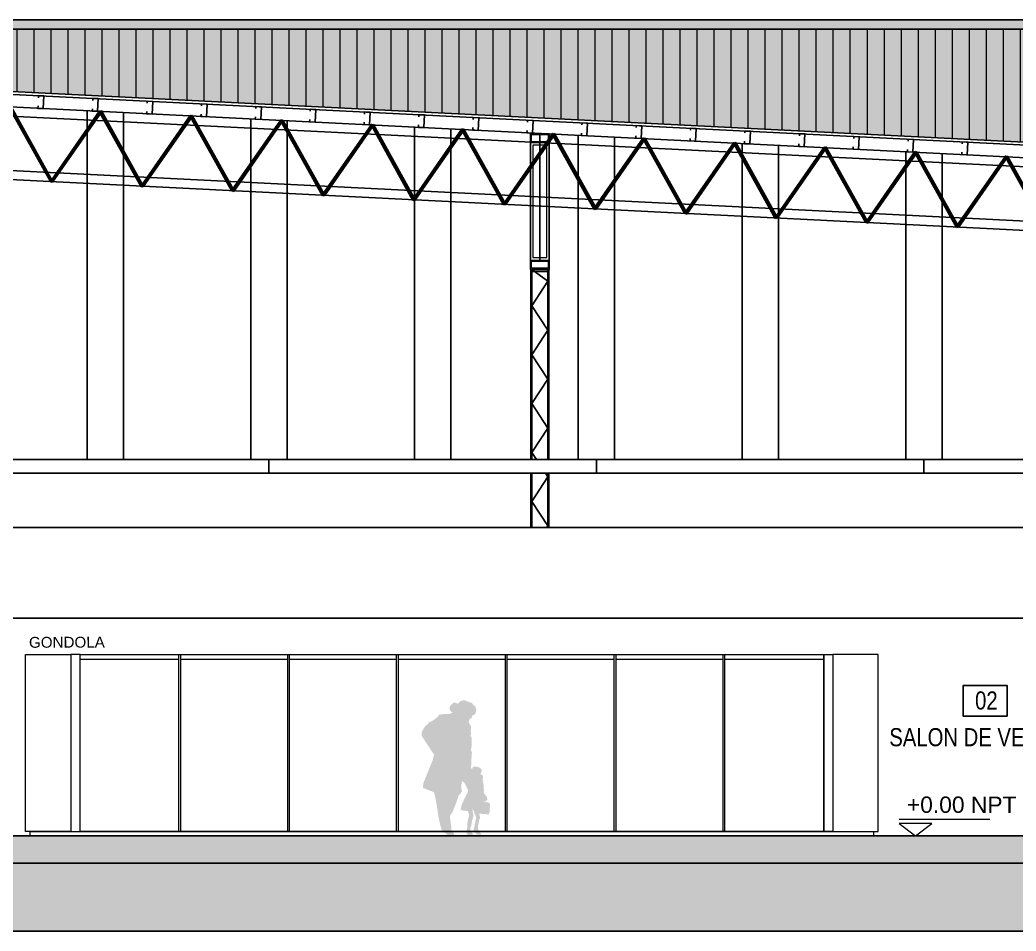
# Model space of a CAD drawing. Header units: inches. Extents: x -309 to 190, y -1585 to -1350.
# Drawn here: x -54.21 to -43.23, y -1467.56 to -1457.51 of the extents above; entities that cross this region are included whole.
import ezdxf
from ezdxf.enums import TextEntityAlignment as Align

# ---------------------------------------------------------------- set-up
doc = ezdxf.new("R2010")
doc.units = ezdxf.units.IN
doc.header["$MEASUREMENT"] = 0
doc.linetypes.add('HIDDEN', pattern=[0.375, 0.25, -0.125])
doc.layers.get('0').update_dxf_attribs({"color": 9, "linetype": 'CONTINUOUS'})
for name, color, linetype in [('0.50', 9, 'CONTINUOUS'), ('01', 9, 'CONTINUOUS'), ('10-TEXTO', 9, 'CONTINUOUS'), ('11-LOCALES', 9, 'CONTINUOUS'), ('CARP', 9, 'CONTINUOUS'), ('color gris', 9, 'CONTINUOUS'), ('condensador', 9, 'HIDDEN'), ('esca', 9, 'CONTINUOUS'), ('MUROS obra nueva', 9, 'CONTINUOUS'), ('vista 252', 9, 'CONTINUOUS')]:
    doc.layers.add(name, color=color, linetype=linetype)
for name, color, linetype, lineweight in [('color +', 9, 'CONTINUOUS', 18), ('cotas', 9, 'CONTINUOUS', 15), ('LOGO SOMBRA', 9, 'CONTINUOUS', 18), ('PERSONAS', 9, 'CONTINUOUS', 0)]:
    doc.layers.add(name, color=color, linetype=linetype, lineweight=lineweight)
doc.styles.add('COTAS', font='arial.ttf')
doc.styles.add('ROMANS', font='arial.ttf')

# ---------------------------------------------------------------- blocks, each defined once
blk = doc.blocks.new('NLOCAL')
blk.add_lwpolyline([(-0.304, 0), (0.304, 0), (0.304, 0.419), (-0.304, 0.419)], close=True)
at = {"style": 'ROMANS', "width": 0.8, "flags": 1}
blk.add_attdef('SECTOR', text='', height=0.25, dxfattribs=at).set_placement((-0.006, 0.634), align=Align.MIDDLE)
at = {"style": 'ROMANS', "width": 0.8}
for tag, p in [('NUMERO', (0.006, 0.206)), ('DENOMINACION', (0.018, -0.291))]:
    blk.add_attdef(tag, text='', height=0.25, dxfattribs=at).set_placement(p, align=Align.MIDDLE)
blk = doc.blocks.new('esc')
at = {"color": 2}
for points in [[(-565.725, -395.3055), (-565.565, -395.3055), (-565.565, -395.3855), (-565.725, -395.3855)], [(-565.715, -395.3155), (-565.575, -395.3155), (-565.575, -395.3755), (-565.715, -395.3755)], [(-565.725, -396.3738), (-565.565, -396.3738), (-565.565, -396.4538), (-565.725, -396.4538)], [(-565.715, -396.3838), (-565.575, -396.3838), (-565.575, -396.4438), (-565.715, -396.4438)]]:
    blk.add_lwpolyline(points, close=True, dxfattribs=at)
at = {"color": 7}
blk.add_lwpolyline([(-565.705, -396.3538), (-565.585, -396.3538), (-565.585, -395.4055), (-565.705, -395.4055)], close=True, dxfattribs=at)
at = {"layer": '01'}
for points in [[(-565.725, -396.3738), (-565.725, -395.3855)], [(-565.565, -396.3738), (-565.565, -395.3855)]]:
    blk.add_lwpolyline(points, dxfattribs=at)

msp = doc.modelspace()

# ---------------------------------------------------------------- hatches: boundary and pattern name
at = {"layer": '0.50'}
h = msp.add_hatch(dxfattribs=at)
h.set_pattern_fill('ANSI36', color=256, scale=0.4)
h.set_pattern_definition([(45, (-11.09405, -61.804015), (0.0265165043, 0.0972271824), [0.125, -0.025, 0, -0.025])])
h.paths.add_polyline_path([(-10.82, -1466.759, 0.005138), (-18.277, -1466.759), (-18.277, -1466.659), (-22.277, -1466.659), (-22.277, -1466.809), (-66.397, -1466.809), (-66.397, -1466.659), (-70.377, -1466.659), (-70.377, -1466.759, 0.010964), (-78.397, -1466.755), (-78.397, -1467.559), (-10.82, -1467.559)])
at = {"layer": 'color +'}
h = msp.add_hatch(dxfattribs=at)
h.set_pattern_fill('LINE', color=256, scale=1.5, angle=450)
h.set_pattern_definition([(90, (114.13351, -236.98674), (-0.1875, 4e-16), [])])
h.paths.add_polyline_path([(-22.827, -1457.609), (-66.167, -1457.609), (-66.167, -1457.706), (-63.08, -1457.861), (-25.953, -1459.717), (-25.953, -1461.074), (-22.827, -1461.074)])
at = {"layer": 'color gris'}
msp.add_hatch(color=256, dxfattribs=at).paths.add_polyline_path([(-22.277, -1466.509), (-66.397, -1466.509), (-66.397, -1466.659), (-66.397, -1466.809), (-22.277, -1466.809)])
at = {"layer": 'esca'}
h = msp.add_hatch(color=256, dxfattribs=at)
h.dxf.hatch_style = 1
h.paths.add_polyline_path([(-22.827, -1457.509), (-66.167, -1457.509), (-66.167, -1457.706), (-63.08, -1457.861), (-25.953, -1459.717), (-25.952, -1461.175), (-22.827, -1461.274)])
at = {"layer": 'PERSONAS', "lineweight": 0, "ltscale": 0.05}
msp.add_hatch(color=256, dxfattribs=at).paths.add_polyline_path([(-49.23, -1465.624), (-49.229, -1465.605), (-49.225, -1465.601), (-49.228, -1465.583), (-49.233, -1465.572), (-49.235, -1465.562), (-49.235, -1465.553), (-49.233, -1465.533), (-49.229, -1465.515), (-49.228, -1465.434), (-49.232, -1465.418), (-49.25, -1465.405), (-49.243, -1465.4), (-49.237, -1465.394), (-49.235, -1465.383), (-49.235, -1465.372), (-49.241, -1465.337), (-49.235, -1465.342), (-49.235, -1465.338), (-49.237, -1465.331), (-49.236, -1465.32), (-49.236, -1465.31), (-49.239, -1465.295), (-49.265, -1465.252), (-49.259, -1465.25), (-49.259, -1465.245), (-49.257, -1465.239), (-49.254, -1465.229), (-49.252, -1465.22), (-49.244, -1465.214), (-49.238, -1465.213), (-49.233, -1465.21), (-49.228, -1465.202), (-49.224, -1465.192), (-49.22, -1465.178), (-49.217, -1465.168), (-49.216, -1465.178), (-49.214, -1465.182), (-49.209, -1465.178), (-49.2, -1465.17), (-49.191, -1465.164), (-49.186, -1465.156), (-49.183, -1465.138), (-49.178, -1465.121), (-49.181, -1465.107), (-49.184, -1465.09), (-49.196, -1465.075), (-49.207, -1465.068), (-49.218, -1465.054), (-49.231, -1465.041), (-49.245, -1465.037), (-49.267, -1465.03), (-49.282, -1465.023), (-49.29, -1465.019), (-49.303, -1465.013), (-49.315, -1465.014), (-49.333, -1465.017), (-49.343, -1465.019), (-49.356, -1465.026), (-49.368, -1465.036), (-49.375, -1465.043), (-49.378, -1465.047), (-49.384, -1465.059), (-49.384, -1465.062), (-49.386, -1465.05), (-49.393, -1465.045), (-49.4, -1465.04), (-49.415, -1465.037), (-49.424, -1465.039), (-49.437, -1465.047), (-49.452, -1465.062), (-49.462, -1465.074), (-49.471, -1465.087), (-49.473, -1465.094), (-49.473, -1465.105), (-49.469, -1465.119), (-49.46, -1465.133), (-49.451, -1465.142), (-49.436, -1465.147), (-49.439, -1465.147), (-49.453, -1465.155), (-49.465, -1465.16), (-49.474, -1465.163), (-49.506, -1465.164), (-49.547, -1465.166), (-49.56, -1465.171), (-49.563, -1465.174), (-49.575, -1465.167), (-49.582, -1465.168), (-49.603, -1465.195), (-49.63, -1465.217), (-49.666, -1465.243), (-49.701, -1465.256), (-49.713, -1465.277), (-49.733, -1465.29), (-49.758, -1465.323), (-49.764, -1465.336), (-49.774, -1465.353), (-49.777, -1465.363), (-49.779, -1465.373), (-49.782, -1465.403), (-49.657, -1465.594), (-49.643, -1465.611), (-49.658, -1465.672), (-49.683, -1465.732), (-49.713, -1465.807), (-49.745, -1465.885), (-49.761, -1465.926), (-49.767, -1465.969), (-49.764, -1465.98), (-49.75, -1465.985), (-49.666, -1466.019), (-49.643, -1466.027), (-49.626, -1466.104), (-49.607, -1466.214), (-49.592, -1466.319), (-49.573, -1466.398), (-49.557, -1466.45), (-49.551, -1466.45), (-49.547, -1466.458), (-49.539, -1466.468), (-49.533, -1466.473), (-49.518, -1466.478), (-49.506, -1466.488), (-49.495, -1466.499), (-49.485, -1466.504), (-49.471, -1466.51), (-49.459, -1466.516), (-49.417, -1466.505), (-49.424, -1466.491), (-49.427, -1466.477), (-49.435, -1466.465), (-49.448, -1466.451), (-49.457, -1466.442), (-49.453, -1466.441), (-49.454, -1466.431), (-49.452, -1466.422), (-49.47, -1466.292), (-49.437, -1466.24), (-49.418, -1466.19), (-49.398, -1466.141), (-49.37, -1466.057), (-49.354, -1466.049), (-49.351, -1466.042), (-49.337, -1466.015), (-49.344, -1465.974), (-49.34, -1465.928), (-49.336, -1465.904), (-49.306, -1465.926), (-49.271, -1466), (-49.269, -1466.016), (-49.273, -1466.034), (-49.286, -1466.052), (-49.304, -1466.09), (-49.338, -1466.165), (-49.349, -1466.209), (-49.35, -1466.217), (-49.345, -1466.223), (-49.325, -1466.229), (-49.305, -1466.232), (-49.271, -1466.233), (-49.262, -1466.26), (-49.258, -1466.27), (-49.257, -1466.285), (-49.262, -1466.299), (-49.268, -1466.323), (-49.273, -1466.347), (-49.277, -1466.369), (-49.279, -1466.384), (-49.278, -1466.393), (-49.277, -1466.399), (-49.278, -1466.402), (-49.278, -1466.412), (-49.279, -1466.431), (-49.281, -1466.44), (-49.282, -1466.443), (-49.288, -1466.446), (-49.291, -1466.456), (-49.29, -1466.465), (-49.285, -1466.472), (-49.278, -1466.488), (-49.273, -1466.5), (-49.27, -1466.507), (-49.256, -1466.509), (-49.223, -1466.516), (-49.221, -1466.516), (-49.218, -1466.515), (-49.214, -1466.509), (-49.214, -1466.497), (-49.219, -1466.487), (-49.227, -1466.472), (-49.232, -1466.46), (-49.238, -1466.447), (-49.241, -1466.442), (-49.244, -1466.434), (-49.244, -1466.422), (-49.241, -1466.413), (-49.237, -1466.406), (-49.232, -1466.391), (-49.232, -1466.384), (-49.229, -1466.367), (-49.228, -1466.354), (-49.223, -1466.335), (-49.221, -1466.328), (-49.216, -1466.318), (-49.214, -1466.314), (-49.215, -1466.304), (-49.211, -1466.296), (-49.209, -1466.289), (-49.209, -1466.282), (-49.211, -1466.274), (-49.212, -1466.267), (-49.217, -1466.246), (-49.221, -1466.216), (-49.206, -1466.228), (-49.204, -1466.244), (-49.199, -1466.259), (-49.192, -1466.274), (-49.186, -1466.287), (-49.182, -1466.298), (-49.179, -1466.31), (-49.182, -1466.322), (-49.186, -1466.335), (-49.188, -1466.352), (-49.192, -1466.369), (-49.195, -1466.381), (-49.196, -1466.394), (-49.198, -1466.403), (-49.203, -1466.42), (-49.206, -1466.432), (-49.206, -1466.44), (-49.206, -1466.447), (-49.207, -1466.453), (-49.203, -1466.456), (-49.197, -1466.46), (-49.192, -1466.467), (-49.184, -1466.477), (-49.178, -1466.487), (-49.172, -1466.492), (-49.164, -1466.494), (-49.154, -1466.494), (-49.143, -1466.496), (-49.135, -1466.496), (-49.128, -1466.495), (-49.126, -1466.491), (-49.127, -1466.485), (-49.134, -1466.475), (-49.141, -1466.463), (-49.144, -1466.46), (-49.154, -1466.444), (-49.161, -1466.429), (-49.161, -1466.421), (-49.161, -1466.409), (-49.16, -1466.399), (-49.154, -1466.377), (-49.15, -1466.354), (-49.146, -1466.339), (-49.144, -1466.324), (-49.137, -1466.318), (-49.136, -1466.314), (-49.137, -1466.304), (-49.14, -1466.29), (-49.147, -1466.263), (-49.114, -1466.266), (-49.096, -1466.268), (-49.073, -1466.267), (-49.044, -1466.277), (-49.036, -1466.255), (-49.033, -1466.255), (-49.032, -1466.249), (-49.031, -1466.225), (-49.031, -1466.202), (-49.029, -1466.19), (-49.027, -1466.156), (-49.038, -1466.142), (-49.07, -1466.137), (-49.099, -1466.136), (-49.099, -1466.13), (-49.097, -1466.128), (-49.094, -1466.125), (-49.087, -1466.13), (-49.081, -1466.129), (-49.07, -1466.125), (-49.064, -1466.116), (-49.059, -1466.112), (-49.056, -1466.113), (-49.052, -1466.112), (-49.058, -1466.102), (-49.059, -1466.092), (-49.062, -1466.081), (-49.059, -1466.08), (-49.064, -1466.076), (-49.076, -1466.063), (-49.081, -1466.052), (-49.091, -1466.042), (-49.097, -1466.028), (-49.095, -1466.019), (-49.092, -1466.005), (-49.096, -1465.994), (-49.099, -1465.988), (-49.096, -1465.976), (-49.095, -1465.956), (-49.096, -1465.951), (-49.104, -1465.913), (-49.11, -1465.901), (-49.098, -1465.903), (-49.096, -1465.899), (-49.105, -1465.896), (-49.111, -1465.888), (-49.107, -1465.878), (-49.103, -1465.872), (-49.104, -1465.858), (-49.104, -1465.852), (-49.108, -1465.843), (-49.117, -1465.836), (-49.128, -1465.827), (-49.133, -1465.82), (-49.124, -1465.811), (-49.122, -1465.808), (-49.121, -1465.8), (-49.119, -1465.793), (-49.119, -1465.783), (-49.123, -1465.773), (-49.13, -1465.763), (-49.141, -1465.756), (-49.157, -1465.75), (-49.172, -1465.746), (-49.186, -1465.744), (-49.196, -1465.743), (-49.21, -1465.748), (-49.216, -1465.758), (-49.223, -1465.751), (-49.221, -1465.757), (-49.219, -1465.765), (-49.226, -1465.766), (-49.225, -1465.767), (-49.236, -1465.765)])

# ---------------------------------------------------------------- linework, layer by layer
msp.add_line((-66.347, -1457.867), (-41.09, -1459.13))
for points in [[(-66.347, -1457.727), (-25.983, -1459.746), (-25.983, -1461.074), (-25.953, -1461.074), (-25.953, -1459.717), (-66.347, -1457.697)], [(-54.006, -1458.367), (-54.005, -1458.344), (-53.945, -1458.347), (-53.952, -1458.487), (-54.012, -1458.484), (-54.01, -1458.458)], [(-53.407, -1458.397), (-53.406, -1458.374), (-53.346, -1458.377), (-53.353, -1458.517), (-53.413, -1458.514), (-53.411, -1458.488)], [(-52.807, -1458.427), (-52.806, -1458.404), (-52.746, -1458.407), (-52.753, -1458.547), (-52.813, -1458.544), (-52.812, -1458.518)], [(-52.208, -1458.457), (-52.207, -1458.434), (-52.147, -1458.437), (-52.154, -1458.577), (-52.214, -1458.574), (-52.213, -1458.547)], [(-51.609, -1458.487), (-51.608, -1458.464), (-51.548, -1458.467), (-51.555, -1458.607), (-51.615, -1458.604), (-51.613, -1458.577)], [(-51.01, -1458.517), (-51.009, -1458.494), (-50.949, -1458.497), (-50.956, -1458.637), (-51.016, -1458.634), (-51.014, -1458.607)], [(-50.41, -1458.547), (-50.409, -1458.524), (-50.349, -1458.527), (-50.356, -1458.667), (-50.416, -1458.664), (-50.415, -1458.637)], [(-49.811, -1458.577), (-49.81, -1458.554), (-49.75, -1458.557), (-49.757, -1458.697), (-49.817, -1458.694), (-49.816, -1458.667)], [(-49.212, -1458.607), (-49.211, -1458.584), (-49.151, -1458.587), (-49.158, -1458.727), (-49.218, -1458.724), (-49.216, -1458.697)], [(-48.613, -1458.636), (-48.612, -1458.614), (-48.552, -1458.617), (-48.559, -1458.757), (-48.619, -1458.754), (-48.617, -1458.727)], [(-48.013, -1458.666), (-48.012, -1458.644), (-47.952, -1458.647), (-47.959, -1458.787), (-48.019, -1458.784), (-48.018, -1458.757)], [(-47.414, -1458.696), (-47.413, -1458.674), (-47.353, -1458.677), (-47.36, -1458.817), (-47.42, -1458.814), (-47.419, -1458.787)], [(-46.815, -1458.726), (-46.814, -1458.704), (-46.754, -1458.707), (-46.761, -1458.847), (-46.821, -1458.844), (-46.819, -1458.817)], [(-46.216, -1458.756), (-46.215, -1458.734), (-46.155, -1458.737), (-46.162, -1458.877), (-46.222, -1458.874), (-46.22, -1458.847)], [(-45.616, -1458.786), (-45.615, -1458.764), (-45.555, -1458.767), (-45.562, -1458.907), (-45.622, -1458.904), (-45.621, -1458.877)], [(-45.017, -1458.816), (-45.016, -1458.794), (-44.956, -1458.797), (-44.963, -1458.937), (-45.023, -1458.934), (-45.022, -1458.907)], [(-44.418, -1458.846), (-44.417, -1458.824), (-44.357, -1458.827), (-44.364, -1458.967), (-44.424, -1458.964), (-44.422, -1458.937)], [(-43.819, -1458.876), (-43.818, -1458.854), (-43.758, -1458.857), (-43.765, -1458.997), (-43.825, -1458.994), (-43.823, -1458.967)], [(-10.82, -1466.759), (-10.82, -1466.759), (-10.82, -1467.559), (-78.397, -1467.559), (-78.397, -1466.755)], [(-70.377, -1466.759), (-70.377, -1466.659), (-66.397, -1466.659), (-66.397, -1466.809), (-22.277, -1466.809), (-22.277, -1466.659), (-18.277, -1466.659)]]:
    msp.add_lwpolyline(points)
at = {"layer": 'CARP'}
for p, q in [((-48.577, -1460.262), (-48.577, -1462.359)), ((-48.566, -1460.262), (-48.566, -1462.359)), ((-48.388, -1460.262), (-48.388, -1462.359)), ((-48.377, -1460.262), (-48.377, -1462.359)), ((-48.577, -1462.509), (-48.577, -1463.109)), ((-48.566, -1462.509), (-48.566, -1463.109)), ((-48.388, -1462.509), (-48.388, -1463.109)), ((-48.377, -1462.509), (-48.377, -1463.109)), ((-65.437, -1463.109), (-31.477, -1463.109)), ((-65.437, -1464.109), (-31.477, -1464.109))]:
    msp.add_line(p, q, dxfattribs=at)
for points in [[(-48.377, -1460.262), (-48.577, -1460.262)], [(-48.388, -1460.392), (-48.566, -1460.262)], [(-48.577, -1460.282), (-48.377, -1460.282)], [(-48.388, -1460.392), (-48.566, -1460.661)], [(-48.388, -1460.931), (-48.566, -1460.661)], [(-48.388, -1460.931), (-48.566, -1461.201)], [(-48.388, -1461.47), (-48.566, -1461.201)], [(-48.388, -1461.47), (-48.566, -1461.74)], [(-48.388, -1462.01), (-48.566, -1461.74)], [(-48.388, -1462.01), (-48.566, -1462.279)], [(-48.513, -1462.359), (-48.566, -1462.279)], [(-48.388, -1462.549), (-48.566, -1462.819)], [(-48.388, -1462.549), (-48.415, -1462.509)], [(-48.388, -1463.088), (-48.566, -1462.819)], [(-48.388, -1463.088), (-48.402, -1463.109)]]:
    msp.add_lwpolyline(points, dxfattribs=at)
at = {"layer": 'condensador', "linetype": 'ByBlock'}
for p, q in [((-22.827, -1457.509), (-66.167, -1457.509)), ((-22.827, -1457.609), (-66.167, -1457.609)), ((-66.347, -1457.968), (-26.123, -1459.979)), ((-54.319, -1458.469), (-53.86, -1459.293)), ((-53.321, -1458.519), (-53.86, -1459.293)), ((-53.321, -1458.519), (-52.861, -1459.343)), ((-66.347, -1458.568), (-26.123, -1460.58)), ((-52.322, -1458.569), (-52.861, -1459.343)), ((-52.322, -1458.569), (-51.862, -1459.393)), ((-51.323, -1458.619), (-51.862, -1459.393)), ((-51.323, -1458.619), (-50.864, -1459.443)), ((-66.117, -1458.68), (-26.123, -1460.68)), ((-50.324, -1458.669), (-50.864, -1459.443)), ((-50.324, -1458.669), (-49.865, -1459.493)), ((-49.326, -1458.719), (-49.865, -1459.493)), ((-49.326, -1458.719), (-48.866, -1459.543)), ((-48.327, -1458.768), (-48.866, -1459.543)), ((-48.327, -1458.768), (-47.867, -1459.592)), ((-47.328, -1458.818), (-47.867, -1459.592)), ((-47.328, -1458.818), (-46.869, -1459.642)), ((-46.329, -1458.868), (-46.869, -1459.642)), ((-46.329, -1458.868), (-45.87, -1459.692)), ((-45.331, -1458.918), (-45.87, -1459.692)), ((-45.331, -1458.918), (-44.871, -1459.742)), ((-44.332, -1458.968), (-44.871, -1459.742)), ((-44.332, -1458.968), (-43.872, -1459.792)), ((-43.333, -1459.018), (-43.872, -1459.792)), ((-43.333, -1459.018), (-42.874, -1459.842))]:
    msp.add_line(p, q, dxfattribs=at)
for points in [[(-53.871, -1459.299), (-53.849, -1459.287), (-54.308, -1458.463), (-54.33, -1458.475)], [(-53.85, -1459.3), (-53.87, -1459.286), (-53.331, -1458.512), (-53.31, -1458.526)], [(-52.872, -1459.349), (-52.85, -1459.337), (-53.31, -1458.513), (-53.331, -1458.525)], [(-52.851, -1459.35), (-52.871, -1459.336), (-52.332, -1458.562), (-52.312, -1458.576)], [(-51.873, -1459.399), (-51.851, -1459.387), (-52.311, -1458.563), (-52.333, -1458.575)], [(-51.852, -1459.4), (-51.873, -1459.386), (-51.333, -1458.612), (-51.313, -1458.626)], [(-50.875, -1459.449), (-50.853, -1459.437), (-51.312, -1458.613), (-51.334, -1458.625)], [(-50.853, -1459.45), (-50.874, -1459.435), (-50.335, -1458.661), (-50.314, -1458.676)], [(-49.876, -1459.499), (-49.854, -1459.486), (-50.313, -1458.663), (-50.335, -1458.675)], [(-49.855, -1459.5), (-49.875, -1459.485), (-49.336, -1458.711), (-49.315, -1458.726)], [(-48.877, -1459.549), (-48.855, -1459.536), (-49.315, -1458.712), (-49.336, -1458.725)], [(-48.856, -1459.55), (-48.876, -1459.535), (-48.337, -1458.761), (-48.317, -1458.776)], [(-47.878, -1459.599), (-47.856, -1459.586), (-48.316, -1458.762), (-48.338, -1458.775)], [(-47.857, -1459.6), (-47.878, -1459.585), (-47.338, -1458.811), (-47.318, -1458.826)], [(-46.88, -1459.648), (-46.858, -1459.636), (-47.317, -1458.812), (-47.339, -1458.825)], [(-46.858, -1459.65), (-46.879, -1459.635), (-46.34, -1458.861), (-46.319, -1458.876)], [(-45.881, -1459.698), (-45.859, -1459.686), (-46.318, -1458.862), (-46.34, -1458.874)], [(-45.86, -1459.699), (-45.88, -1459.685), (-45.341, -1458.911), (-45.32, -1458.925)], [(-44.882, -1459.748), (-44.86, -1459.736), (-45.32, -1458.912), (-45.341, -1458.924)], [(-44.861, -1459.749), (-44.881, -1459.735), (-44.342, -1458.961), (-44.322, -1458.975)], [(-43.883, -1459.798), (-43.861, -1459.786), (-44.321, -1458.962), (-44.343, -1458.974)], [(-43.862, -1459.799), (-43.883, -1459.785), (-43.343, -1459.011), (-43.323, -1459.025)], [(-42.884, -1459.848), (-42.863, -1459.836), (-43.322, -1459.012), (-43.344, -1459.024)], [(-51.464, -1462.359), (-55.075, -1462.359), (-55.075, -1462.509), (-51.464, -1462.509)], [(-51.464, -1462.359), (-47.853, -1462.359), (-47.853, -1462.509), (-51.464, -1462.509)], [(-44.242, -1462.359), (-47.853, -1462.359), (-47.853, -1462.509), (-44.242, -1462.509)], [(-44.242, -1462.359), (-40.631, -1462.359), (-40.631, -1462.509), (-44.242, -1462.509)]]:
    msp.add_lwpolyline(points, close=True, dxfattribs=at)
msp.add_lwpolyline([(-48.477, -1458.761), (-48.477, -1460.157)], dxfattribs=at)
at = {"layer": 'cotas'}
msp.add_line((-26.123, -1459.879), (-66.117, -1457.879), dxfattribs=at)
msp.add_lwpolyline([(-43.516, -1466.329), (-44.517, -1466.329)], dxfattribs=at)
msp.add_lwpolyline([(-44.337, -1466.509), (-44.157, -1466.371), (-44.517, -1466.371), (-44.337, -1466.509)], close=True, dxfattribs=at)
at = {"layer": 'LOGO SOMBRA', "linetype": 'Continuous', "lineweight": 5}
for points in [[(-54.147, -1464.509), (-53.647, -1464.509), (-53.647, -1466.459), (-54.147, -1466.459)], [(-53.647, -1466.459), (-53.547, -1466.459), (-53.547, -1464.509), (-53.647, -1464.509)], [(-53.547, -1464.509), (-45.347, -1464.509), (-45.347, -1466.459), (-53.547, -1466.459)], [(-45.347, -1464.509), (-45.247, -1464.509), (-45.247, -1466.459), (-45.347, -1466.459)], [(-44.747, -1464.509), (-45.247, -1464.509), (-45.247, -1466.459), (-44.747, -1466.459)], [(-54.097, -1466.459), (-44.797, -1466.459), (-44.797, -1466.509), (-54.097, -1466.509)]]:
    msp.add_lwpolyline(points, close=True, dxfattribs=at)
for points in [[(-53.547, -1464.559), (-52.457, -1464.559)], [(-52.457, -1466.459), (-52.457, -1464.509)], [(-52.437, -1466.459), (-52.437, -1464.509)], [(-52.437, -1464.559), (-51.257, -1464.559)], [(-51.257, -1466.459), (-51.257, -1464.509)], [(-51.237, -1466.459), (-51.237, -1464.509)], [(-50.057, -1466.459), (-50.057, -1464.509)], [(-50.037, -1466.459), (-50.037, -1464.509)], [(-48.857, -1466.459), (-48.857, -1464.509)], [(-48.837, -1466.459), (-48.837, -1464.509)], [(-47.657, -1466.459), (-47.657, -1464.509)], [(-47.637, -1466.459), (-47.637, -1464.509)], [(-46.457, -1466.459), (-46.457, -1464.509)], [(-46.437, -1466.459), (-46.437, -1464.509)]]:
    msp.add_lwpolyline(points, dxfattribs=at)
at = {"layer": 'LOGO SOMBRA'}
for points in [[(-51.237, -1464.559), (-50.057, -1464.559)], [(-50.037, -1464.559), (-48.857, -1464.559)], [(-48.837, -1464.559), (-47.657, -1464.559)], [(-47.637, -1464.559), (-46.457, -1464.559)], [(-46.437, -1464.559), (-45.347, -1464.559)]]:
    msp.add_lwpolyline(points, dxfattribs=at)
at = {"layer": 'MUROS obra nueva'}
msp.add_lwpolyline([(-66.397, -1466.809), (-22.277, -1466.809), (-22.277, -1466.509), (-66.397, -1466.509)], close=True, dxfattribs=at)
at = {"layer": 'vista 252'}
for points in [[(-53.469, -1462.359), (-53.469, -1458.511)], [(-53.069, -1462.359), (-53.069, -1458.531)], [(-51.664, -1462.359), (-51.664, -1458.602)], [(-51.264, -1462.359), (-51.264, -1458.622)], [(-49.858, -1462.359), (-49.858, -1458.692)], [(-49.458, -1462.359), (-49.458, -1458.712)], [(-48.053, -1462.359), (-48.053, -1458.782)], [(-47.653, -1462.359), (-47.653, -1458.802)], [(-46.247, -1462.359), (-46.247, -1458.872)], [(-45.847, -1462.359), (-45.847, -1458.892)], [(-44.442, -1462.359), (-44.442, -1458.963)], [(-44.042, -1462.359), (-44.042, -1458.983)]]:
    msp.add_lwpolyline(points, dxfattribs=at)

# ---------------------------------------------------------------- block references
at = {"layer": '11-LOCALES'}
ref = msp.add_blockref('NLOCAL', (-43.567, -1465.187), dxfattribs=dict(at, xscale=-0.7999999999999546, yscale=0.7999999999999546, zscale=0.8000000000000003))
ref.add_attrib('DENOMINACION', 'SALON DE VENTAS', dxfattribs={"layer": '0', "height": 0.2, "style": 'ROMANS', "width": 0.8}).set_placement((-43.581, -1465.42), align=Align.MIDDLE)
ref.add_attrib('NUMERO', '02', dxfattribs={"layer": '0', "height": 0.2, "style": 'ROMANS', "width": 0.8}).set_placement((-43.554, -1465.015), align=Align.MIDDLE)
at = {"layer": 'LOGO SOMBRA', "xscale": 1.307172460251987, "yscale": 1.307172460251987, "zscale": 1.307172460251987}
msp.add_blockref('esc', (690.918, -942.028), dxfattribs=at)

# ---------------------------------------------------------------- texts
at = {"layer": '10-TEXTO', "style": 'ROMANS'}
msp.add_text('GONDOLA', height=0.1197, rotation=0.191, dxfattribs=at).set_placement((-54.11, -1464.434))
at = {"layer": 'cotas', "insert": (-43.826, -1466.166), "char_height": 0.18, "attachment_point": 5, "style": 'COTAS'}
msp.add_mtext('\\A1;+0.00 NPT', dxfattribs=at)

doc.saveas('drawing.dxf')
